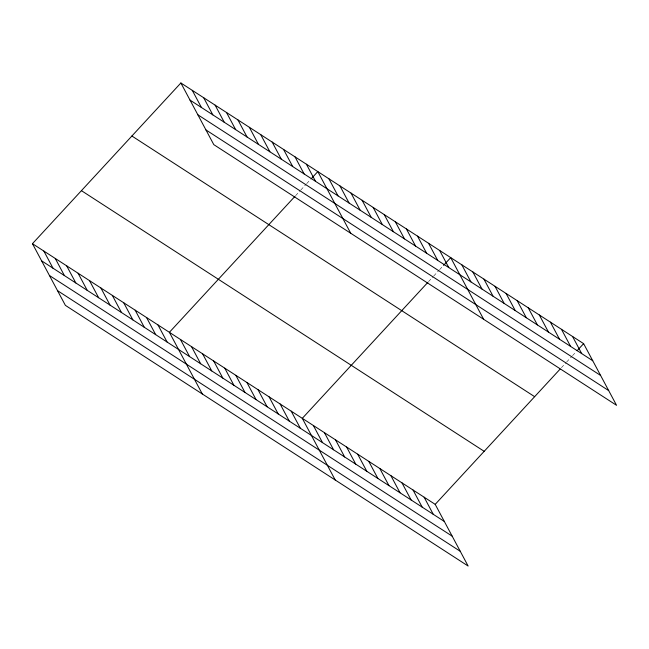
<?xml version="1.0" encoding="UTF-8"?>
<svg xmlns="http://www.w3.org/2000/svg" width="649" height="649" viewBox="0 0 649 649"><rect width="100%" height="100%" fill="white"/><g stroke="black" fill="none" stroke-linecap="round" stroke-linejoin="round"><path stroke-width="0.49" stroke-dasharray="3.25 2.43" d="M295.603 195.649L300.179 190.701M300.828 189.987L306.052 184.332M306.709 183.626L310.628 179.384M428.51 281.666L433.086 276.717M433.735 276.012L438.959 270.349M439.616 269.643L442.878 266.106M561.417 367.683L565.993 362.734M566.642 362.028L571.866 356.374M572.523 355.66L575.785 352.131"/><path stroke-width="0.97" d="M32.45 243.691L435.203 504.362L468.124 566.025L65.379 305.363L32.45 243.691L180.876 82.975L583.621 343.646L616.55 405.309L213.797 144.638L180.876 82.975M294.954 196.355L169.389 332.32L202.31 393.984M311.277 178.678L317.807 171.604L350.736 233.267M427.861 282.372L302.296 418.337L335.217 480M443.535 265.4L450.714 257.621L483.643 319.284M435.203 504.362L560.111 369.103M577.091 350.711L583.621 343.646M190.011 100.092L592.764 360.755M197.864 114.792L600.609 375.455M205.952 129.938L608.697 390.601M131.893 136.014L534.646 396.677M81.433 190.66L484.178 451.323M41.585 260.809L444.338 521.471M49.438 275.509L452.191 536.171M57.526 290.655L460.279 551.317M572.548 336.474L581.691 353.591M561.474 329.303L570.609 346.42M550.401 322.139L559.535 339.249M539.319 314.968L548.462 332.085M528.245 307.796L537.388 324.914M517.172 300.633L526.307 317.742M506.098 293.462L515.233 310.579M495.017 286.298L504.159 303.408M483.943 279.127L493.086 296.244M472.87 271.955L482.004 289.073M461.796 264.792L470.931 281.901M439.641 250.457L448.784 267.566M428.567 243.286L437.702 260.403M417.494 236.114L426.628 253.232M406.412 228.951L415.555 246.06M395.338 221.78L404.481 238.897M384.265 214.616L393.399 231.725M373.191 207.445L382.326 224.562M362.11 200.273L371.252 217.391M351.036 193.11L360.171 210.219M339.962 185.939L349.097 203.056M328.889 178.775L338.024 195.884M306.401 164.221L315.536 181.331M294.987 156.831L304.121 173.948M283.572 149.448L292.715 166.558M272.166 142.058L281.301 159.175M260.752 134.676L269.895 151.793M249.346 127.293L258.48 144.403M237.932 119.903L247.066 137.02M226.517 112.52L235.66 129.638M215.111 105.138L224.246 122.247M424.121 497.191L433.264 514.308M203.697 97.748L212.831 114.865M413.048 490.019L422.191 507.137M401.974 482.856L411.109 499.965M192.282 90.365L201.425 107.474M390.901 475.685L400.035 492.802M379.819 468.521L388.962 485.63M368.746 461.35L377.888 478.467M357.672 454.178L366.807 471.296M346.598 447.015L355.733 464.124M335.517 439.844L344.66 456.961M324.443 432.68L333.586 449.789M313.37 425.509L322.504 442.626M291.214 411.174L300.357 428.283M280.141 404.002L289.284 421.12M269.067 396.839L278.202 413.948M257.994 389.668L267.128 406.785M246.912 382.496L256.055 399.614M235.838 375.333L244.973 392.442M224.765 368.161L233.9 385.279M213.691 360.99L222.826 378.107M202.61 353.827L211.752 370.936M191.536 346.655L200.671 363.773M180.463 339.492L189.597 356.601M157.975 324.938L167.109 342.047M146.56 317.548L155.703 334.665M135.154 310.165L144.289 327.283M123.74 302.783L132.875 319.892M112.326 295.392L121.468 312.51M100.92 288.01L110.054 305.119M89.505 280.619L98.648 297.737M78.099 273.237L87.234 290.354M66.685 265.855L75.819 282.964M55.27 258.464L64.413 275.582M43.864 251.082L52.999 268.191"/></g></svg>
